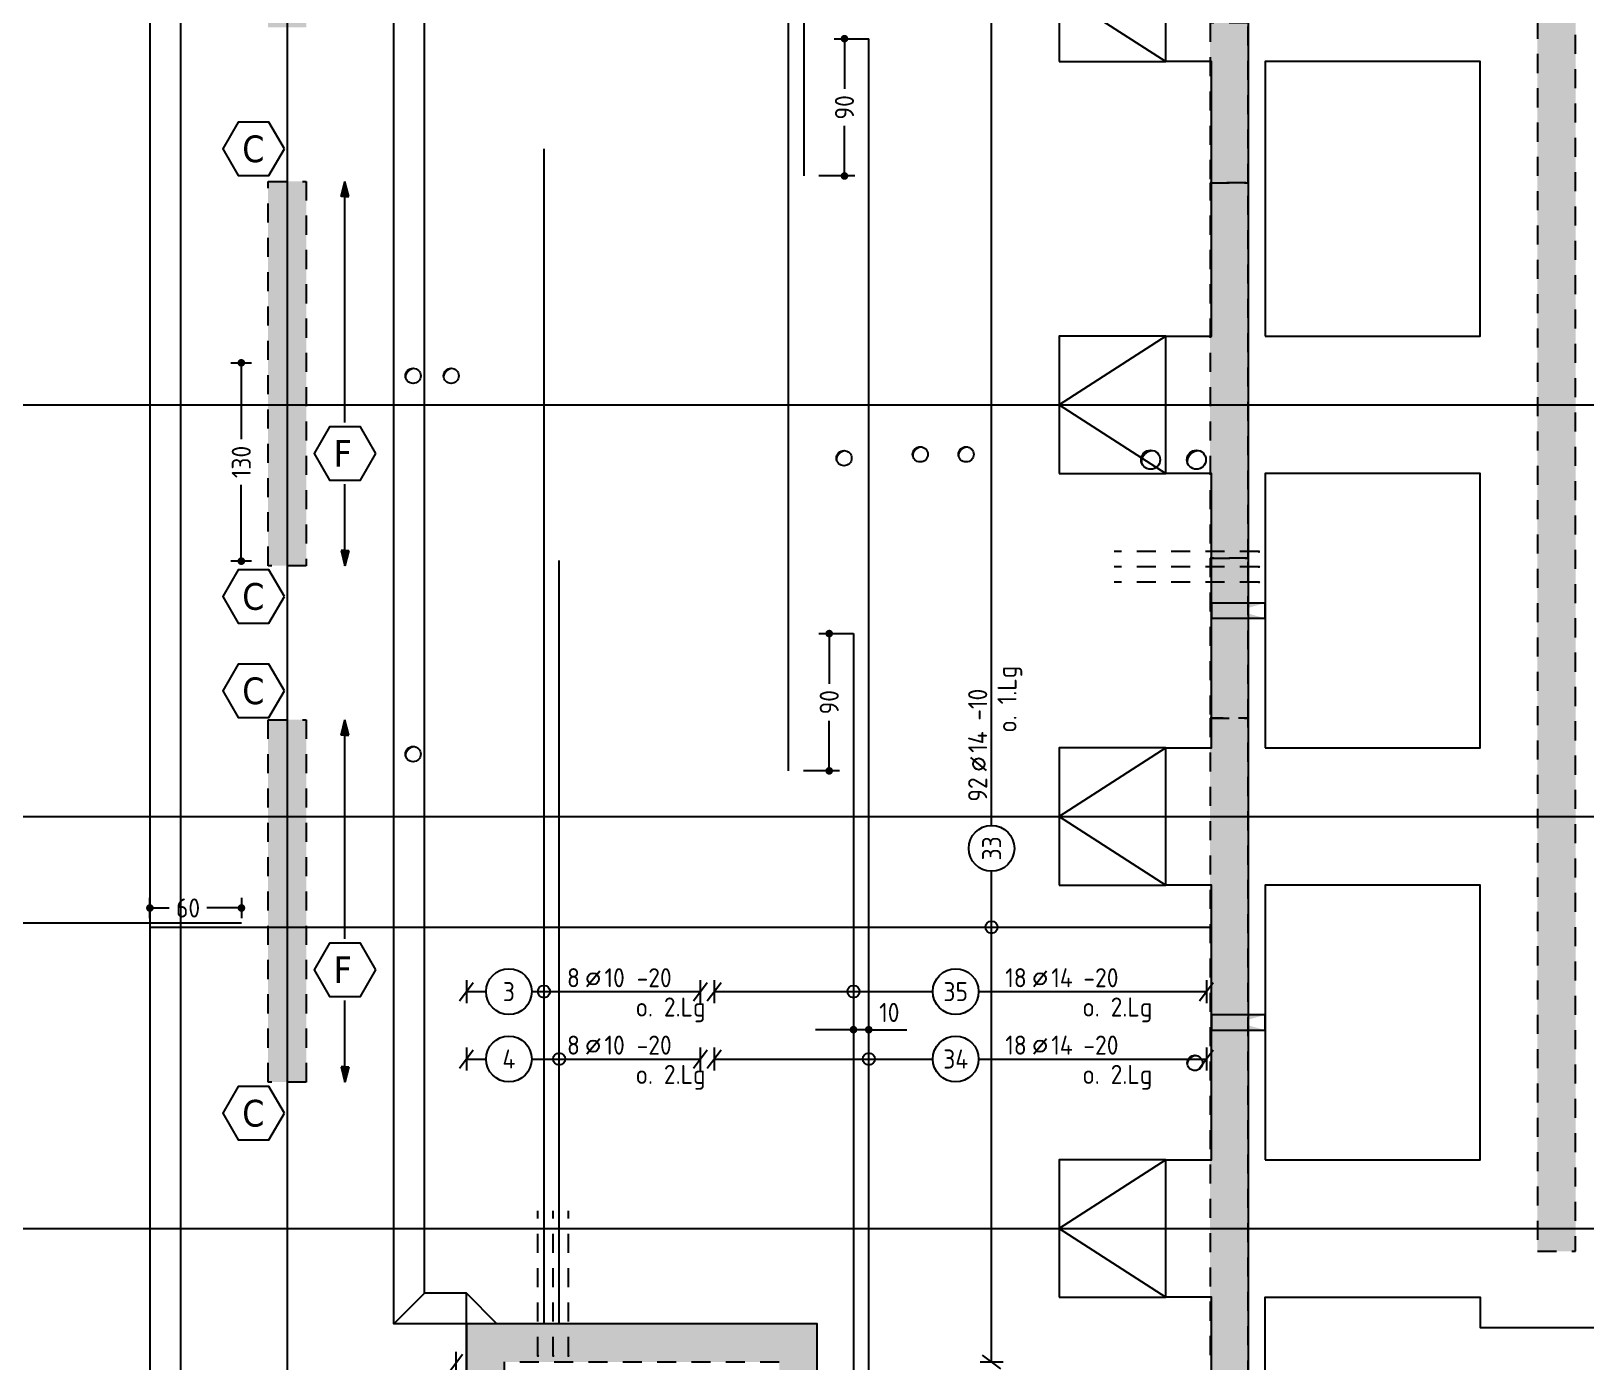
# Model space of a CAD drawing. Extents: x -7 to 291, y 0 to 252.
# Drawn here: x 141.71 to 151.9, y 195.66 to 204.39 of the extents above; entities that cross this region are included whole.
import ezdxf
from ezdxf.enums import TextEntityAlignment as Align

# ---------------------------------------------------------------- set-up
doc = ezdxf.new("R2010")
doc.units = 0
doc.header["$LTSCALE"] = 0.5
doc.header["$MEASUREMENT"] = 0
doc.header["$PDMODE"] = 2
for name, pattern in [('AUSGEZOGEN', [1000.01, 1000, 0.01]), ('DOT', [0.175, 0.05, -0.125]), ('HIDDEN', [0.375, 0.25, -0.125])]:
    doc.linetypes.add(name, pattern=pattern)
doc.layers.get('0').update_dxf_attribs({"linetype": 'CONTINUOUS'})
doc.layers.get('Defpoints').update_dxf_attribs({"linetype": 'CONTINUOUS'})
for name, color, linetype in [('0_H05', 11, 'CONTINUOUS'), ('0_H10', 13, 'CONTINUOUS'), ('ACHSEN', 7, 'CONTINUOUS'), ('BET-ANS', 7, 'CONTINUOUS'), ('BETON', 7, 'CONTINUOUS'), ('BETON-EG', 7, 'CONTINUOUS'), ('Brüstung', 7, 'CONTINUOUS'), ('DD', 7, 'CONTINUOUS'), ('DRUEBER', 7, 'CONTINUOUS'), ('MASSE', 7, 'CONTINUOUS'), ('RND', 7, 'CONTINUOUS'), ('SCHATTEN', 253, 'CONTINUOUS'), ('TEXT', 7, 'CONTINUOUS'), ('WD', 7, 'CONTINUOUS')]:
    doc.layers.add(name, color=color, linetype=linetype)
doc.styles.add('HELV', font='tahoma.ttf')
doc.styles.add('TXT', font='isocp.shx')
doc.dimstyles.new('DOT_I', dxfattribs={"dimscale": 0.5, "dimtxt": 0.25, "dimasz": 0.25, "dimexe": 0.1, "dimexo": 0.3, "dimgap": 0.1, "dimtad": 1, "dimdec": 3, "dimzin": 3, "dimtxsty": 'TXT', "dimblk": 'DOT', "dimblk1": 'DOT', "dimblk2": 'DOT', "dimsah": 1, "dimcen": 0.1, "dimse1": 1, "dimse2": 1, "dimazin": 0, "dimtfac": 1, "dimtdec": 4, "dimtix": 1, "dimtmove": 2, "dimatfit": 3, "dimldrblk": 'DOT', "dimfxl": 0.7, "dimfxlon": 1, "dimtvp": 1, "dimtolj": 1, "dimtzin": 0, "dimarcsym": 0})

# ---------------------------------------------------------------- blocks, each defined once
blk = doc.blocks.new('Beton UG')
at = {"color": 0, "linetype": 'ByBlock'}
blk.add_lwpolyline([(20.975, -16.325), (23.275, -16.325), (23.275, -14.125), (20.975, -14.125)], close=True, dxfattribs=at)
blk = doc.blocks.new('DD01')
at = {"color": 0, "linetype": 'ByBlock'}
for centre, radius in [((20.625, -32.21), 0.05), ((20.875, -32.21), 0.05), ((23.45, -32.75), 0.05), ((23.95, -32.725), 0.05), ((24.25, -32.725), 0.05), ((25.46, -32.76), 0.0625), ((25.76, -32.76), 0.0625), ((20.625, -34.69), 0.05), ((25.75, -36.715), 0.05)]:
    blk.add_circle(centre, radius, dxfattribs=at)
at = {"layer": 'SCHATTEN', "color": 15, "linetype": 'AUSGEZOGEN'}
for points in [[(20.66, -32.175, 0, 0, 0), (20.66, -32.175, 0, 0.00163, 0), (20.655, -32.171, 0.00163, 0.00324, 0), (20.649, -32.168, 0.00324, 0.00478, 0), (20.643, -32.166, 0.00478, 0.00625, 0), (20.637, -32.165, 0.00625, 0.00761, 0), (20.631, -32.164, 0.00761, 0.00884, 0), (20.625, -32.164, 0.00884, 0.00992, 0), (20.619, -32.165, 0.00992, 0.0108, 0), (20.613, -32.167, 0.0108, 0.0115, 0), (20.608, -32.169, 0.0115, 0.0121, 0), (20.603, -32.172, 0.0121, 0.0124, 0), (20.598, -32.175, 0.0124, 0.0125, 0), (20.594, -32.179, 0.0125, 0.0124, 0), (20.59, -32.183, 0.0124, 0.0121, 0), (20.587, -32.188, 0.0121, 0.0115, 0), (20.584, -32.193, 0.0115, 0.0108, 0), (20.582, -32.198, 0.0108, 0.00992, 0), (20.58, -32.204, 0.00992, 0.00884, 0), (20.579, -32.21, 0.00884, 0.00761, 0), (20.579, -32.216, 0.00761, 0.00625, 0), (20.58, -32.222, 0.00625, 0.00478, 0), (20.581, -32.228, 0.00478, 0.00324, 0), (20.583, -32.234, 0.00324, 0.00163, 0), (20.586, -32.24, 0.00163, 0, 0)], [(20.91, -32.175, 0, 0, 0), (20.91, -32.175, 0, 0.00163, 0), (20.905, -32.171, 0.00163, 0.00324, 0), (20.899, -32.168, 0.00324, 0.00478, 0), (20.893, -32.166, 0.00478, 0.00625, 0), (20.887, -32.165, 0.00625, 0.00761, 0), (20.881, -32.164, 0.00761, 0.00884, 0), (20.875, -32.164, 0.00884, 0.00992, 0), (20.869, -32.165, 0.00992, 0.0108, 0), (20.863, -32.167, 0.0108, 0.0115, 0), (20.858, -32.169, 0.0115, 0.0121, 0), (20.853, -32.172, 0.0121, 0.0124, 0), (20.848, -32.175, 0.0124, 0.0125, 0), (20.844, -32.179, 0.0125, 0.0124, 0), (20.84, -32.183, 0.0124, 0.0121, 0), (20.837, -32.188, 0.0121, 0.0115, 0), (20.834, -32.193, 0.0115, 0.0108, 0), (20.832, -32.198, 0.0108, 0.00992, 0), (20.83, -32.204, 0.00992, 0.00884, 0), (20.829, -32.21, 0.00884, 0.00761, 0), (20.829, -32.216, 0.00761, 0.00625, 0), (20.83, -32.222, 0.00625, 0.00478, 0), (20.831, -32.228, 0.00478, 0.00324, 0), (20.833, -32.234, 0.00324, 0.00163, 0), (20.836, -32.24, 0.00163, 0, 0)], [(23.485, -32.715, 0, 0, 0), (23.485, -32.715, 0, 0.00163, 0), (23.48, -32.711, 0.00163, 0.00324, 0), (23.474, -32.708, 0.00324, 0.00478, 0), (23.468, -32.706, 0.00478, 0.00625, 0), (23.462, -32.705, 0.00625, 0.00761, 0), (23.456, -32.704, 0.00761, 0.00884, 0), (23.45, -32.704, 0.00884, 0.00992, 0), (23.444, -32.705, 0.00992, 0.0108, 0), (23.438, -32.707, 0.0108, 0.0115, 0), (23.433, -32.709, 0.0115, 0.0121, 0), (23.428, -32.712, 0.0121, 0.0124, 0), (23.423, -32.715, 0.0124, 0.0125, 0), (23.419, -32.719, 0.0125, 0.0124, 0), (23.415, -32.723, 0.0124, 0.0121, 0), (23.412, -32.728, 0.0121, 0.0115, 0), (23.409, -32.733, 0.0115, 0.0108, 0), (23.407, -32.738, 0.0108, 0.00992, 0), (23.405, -32.744, 0.00992, 0.00884, 0), (23.404, -32.75, 0.00884, 0.00761, 0), (23.404, -32.756, 0.00761, 0.00625, 0), (23.405, -32.762, 0.00625, 0.00478, 0), (23.406, -32.768, 0.00478, 0.00324, 0), (23.408, -32.774, 0.00324, 0.00163, 0), (23.411, -32.78, 0.00163, 0, 0)], [(23.985, -32.69, 0, 0, 0), (23.985, -32.69, 0, 0.00163, 0), (23.98, -32.686, 0.00163, 0.00324, 0), (23.974, -32.683, 0.00324, 0.00478, 0), (23.968, -32.681, 0.00478, 0.00625, 0), (23.962, -32.68, 0.00625, 0.00761, 0), (23.956, -32.679, 0.00761, 0.00884, 0), (23.95, -32.679, 0.00884, 0.00992, 0), (23.944, -32.68, 0.00992, 0.0108, 0), (23.938, -32.682, 0.0108, 0.0115, 0), (23.933, -32.684, 0.0115, 0.0121, 0), (23.928, -32.687, 0.0121, 0.0124, 0), (23.923, -32.69, 0.0124, 0.0125, 0), (23.919, -32.694, 0.0125, 0.0124, 0), (23.915, -32.698, 0.0124, 0.0121, 0), (23.912, -32.703, 0.0121, 0.0115, 0), (23.909, -32.708, 0.0115, 0.0108, 0), (23.907, -32.713, 0.0108, 0.00992, 0), (23.905, -32.719, 0.00992, 0.00884, 0), (23.904, -32.725, 0.00884, 0.00761, 0), (23.904, -32.731, 0.00761, 0.00625, 0), (23.905, -32.737, 0.00625, 0.00478, 0), (23.906, -32.743, 0.00478, 0.00324, 0), (23.908, -32.749, 0.00324, 0.00163, 0), (23.911, -32.755, 0.00163, 0, 0)], [(24.285, -32.69, 0, 0, 0), (24.285, -32.69, 0, 0.00163, 0), (24.28, -32.686, 0.00163, 0.00324, 0), (24.274, -32.683, 0.00324, 0.00478, 0), (24.268, -32.681, 0.00478, 0.00625, 0), (24.262, -32.68, 0.00625, 0.00761, 0), (24.256, -32.679, 0.00761, 0.00884, 0), (24.25, -32.679, 0.00884, 0.00992, 0), (24.244, -32.68, 0.00992, 0.0108, 0), (24.238, -32.682, 0.0108, 0.0115, 0), (24.233, -32.684, 0.0115, 0.0121, 0), (24.228, -32.687, 0.0121, 0.0124, 0), (24.223, -32.69, 0.0124, 0.0125, 0), (24.219, -32.694, 0.0125, 0.0124, 0), (24.215, -32.698, 0.0124, 0.0121, 0), (24.212, -32.703, 0.0121, 0.0115, 0), (24.209, -32.708, 0.0115, 0.0108, 0), (24.207, -32.713, 0.0108, 0.00992, 0), (24.205, -32.719, 0.00992, 0.00884, 0), (24.204, -32.725, 0.00884, 0.00761, 0), (24.204, -32.731, 0.00761, 0.00625, 0), (24.205, -32.737, 0.00625, 0.00478, 0), (24.206, -32.743, 0.00478, 0.00324, 0), (24.208, -32.749, 0.00324, 0.00163, 0), (24.211, -32.755, 0.00163, 0, 0)], [(25.504, -32.716, 0, 0, 0), (25.504, -32.716, 0, 0.00204, 0), (25.497, -32.711, 0.00204, 0.00404, 0), (25.49, -32.708, 0.00404, 0.00598, 0), (25.483, -32.705, 0.00598, 0.00781, 0), (25.475, -32.703, 0.00781, 0.00951, 0), (25.468, -32.703, 0.00951, 0.011, 0), (25.46, -32.703, 0.011, 0.0124, 0), (25.453, -32.704, 0.0124, 0.0135, 0), (25.446, -32.706, 0.0135, 0.0144, 0), (25.439, -32.709, 0.0144, 0.0151, 0), (25.433, -32.712, 0.0151, 0.0155, 0), (25.427, -32.717, 0.0155, 0.0156, 0), (25.421, -32.721, 0.0156, 0.0155, 0), (25.417, -32.727, 0.0155, 0.0151, 0), (25.412, -32.733, 0.0151, 0.0144, 0), (25.409, -32.739, 0.0144, 0.0135, 0), (25.406, -32.746, 0.0135, 0.0124, 0), (25.404, -32.753, 0.0124, 0.011, 0), (25.403, -32.76, 0.011, 0.00951, 0), (25.403, -32.768, 0.00951, 0.00781, 0), (25.403, -32.775, 0.00781, 0.00598, 0), (25.405, -32.783, 0.00598, 0.00404, 0), (25.408, -32.79, 0.00404, 0.00204, 0), (25.411, -32.797, 0.00204, 0, 0)], [(25.804, -32.716, 0, 0, 0), (25.804, -32.716, 0, 0.00204, 0), (25.797, -32.711, 0.00204, 0.00404, 0), (25.79, -32.708, 0.00404, 0.00598, 0), (25.783, -32.705, 0.00598, 0.00781, 0), (25.775, -32.703, 0.00781, 0.00951, 0), (25.768, -32.703, 0.00951, 0.011, 0), (25.76, -32.703, 0.011, 0.0124, 0), (25.753, -32.704, 0.0124, 0.0135, 0), (25.746, -32.706, 0.0135, 0.0144, 0), (25.739, -32.709, 0.0144, 0.0151, 0), (25.733, -32.712, 0.0151, 0.0155, 0), (25.727, -32.717, 0.0155, 0.0156, 0), (25.721, -32.721, 0.0156, 0.0155, 0), (25.717, -32.727, 0.0155, 0.0151, 0), (25.712, -32.733, 0.0151, 0.0144, 0), (25.709, -32.739, 0.0144, 0.0135, 0), (25.706, -32.746, 0.0135, 0.0124, 0), (25.704, -32.753, 0.0124, 0.011, 0), (25.703, -32.76, 0.011, 0.00951, 0), (25.703, -32.768, 0.00951, 0.00781, 0), (25.703, -32.775, 0.00781, 0.00598, 0), (25.705, -32.783, 0.00598, 0.00404, 0), (25.708, -32.79, 0.00404, 0.00204, 0), (25.711, -32.797, 0.00204, 0, 0)], [(20.66, -34.655, 0, 0, 0), (20.66, -34.655, 0, 0.00163, 0), (20.655, -34.651, 0.00163, 0.00324, 0), (20.649, -34.648, 0.00324, 0.00478, 0), (20.643, -34.646, 0.00478, 0.00625, 0), (20.637, -34.645, 0.00625, 0.00761, 0), (20.631, -34.644, 0.00761, 0.00884, 0), (20.625, -34.644, 0.00884, 0.00992, 0), (20.619, -34.645, 0.00992, 0.0108, 0), (20.613, -34.647, 0.0108, 0.0115, 0), (20.608, -34.649, 0.0115, 0.0121, 0), (20.603, -34.652, 0.0121, 0.0124, 0), (20.598, -34.655, 0.0124, 0.0125, 0), (20.594, -34.659, 0.0125, 0.0124, 0), (20.59, -34.663, 0.0124, 0.0121, 0), (20.587, -34.668, 0.0121, 0.0115, 0), (20.584, -34.673, 0.0115, 0.0108, 0), (20.582, -34.678, 0.0108, 0.00992, 0), (20.58, -34.684, 0.00992, 0.00884, 0), (20.579, -34.69, 0.00884, 0.00761, 0), (20.579, -34.696, 0.00761, 0.00625, 0), (20.58, -34.702, 0.00625, 0.00478, 0), (20.581, -34.708, 0.00478, 0.00324, 0), (20.583, -34.714, 0.00324, 0.00163, 0), (20.586, -34.72, 0.00163, 0, 0)], [(25.785, -36.68, 0, 0, 0), (25.785, -36.68, 0, 0.00163, 0), (25.78, -36.676, 0.00163, 0.00324, 0), (25.774, -36.673, 0.00324, 0.00478, 0), (25.768, -36.671, 0.00478, 0.00625, 0), (25.762, -36.67, 0.00625, 0.00761, 0), (25.756, -36.669, 0.00761, 0.00884, 0), (25.75, -36.669, 0.00884, 0.00992, 0), (25.744, -36.67, 0.00992, 0.0108, 0), (25.738, -36.672, 0.0108, 0.0115, 0), (25.733, -36.674, 0.0115, 0.0121, 0), (25.728, -36.677, 0.0121, 0.0124, 0), (25.723, -36.68, 0.0124, 0.0125, 0), (25.719, -36.684, 0.0125, 0.0124, 0), (25.715, -36.688, 0.0124, 0.0121, 0), (25.712, -36.693, 0.0121, 0.0115, 0), (25.709, -36.698, 0.0115, 0.0108, 0), (25.707, -36.703, 0.0108, 0.00992, 0), (25.705, -36.709, 0.00992, 0.00884, 0), (25.704, -36.715, 0.00884, 0.00761, 0), (25.704, -36.721, 0.00761, 0.00625, 0), (25.705, -36.727, 0.00625, 0.00478, 0), (25.706, -36.733, 0.00478, 0.00324, 0), (25.708, -36.739, 0.00324, 0.00163, 0), (25.711, -36.745, 0.00163, 0, 0)]]:
    blk.add_lwpolyline(points, format="xyseb", dxfattribs=at)
blk = doc.blocks.new('WD01')
at = {"color": 0, "linetype": 'ByBlock'}
for points in [[(19.56, -28.4), (19.91, -28.4), (19.91, -28.3), (19.56, -28.3)], [(19.56, -31.1), (19.91, -31.1), (19.91, -31), (19.56, -31)]]:
    blk.add_lwpolyline(points, close=True, dxfattribs=at)
at = {"layer": 'WD', "color": 15, "linetype": 'AUSGEZOGEN'}
for points in [[(19.56, -28.3), (19.91, -28.3), (19.91, -28.4), (19.56, -28.4)], [(19.56, -31), (19.91, -31), (19.91, -31.1), (19.56, -31.1)]]:
    blk.add_solid(points, dxfattribs=at)
blk = doc.blocks.new('Beton EG Brüstung')
at = {"color": 0, "linetype": 'ByBlock'}
for points in [[(3.345, -0.24), (4.395, -0.24), (4.395, 0.01), (3.345, 0.01)], [(6.855, -0.24), (7.905, -0.24), (7.905, 0.01), (6.855, 0.01)]]:
    blk.add_lwpolyline(points, close=True, dxfattribs=at)
blk = doc.blocks.new('Beton EG')
at = {"color": 0, "linetype": 'ByBlock', "flags": 128}
for points in [[(28.055, 2.675), (28.305, 2.675), (28.305, 11.075), (28.055, 11.075)], [(26.16, 7.22), (26.16, 9.68), (25.91, 9.68), (25.91, 7.22)], [(25.91, 6.17), (25.91, 0.25), (23.335, 0.25), (23.335, 2.2), (21.035, 2.2), (21.035, 1.535), (21.285, 1.535), (21.285, 1.95), (23.085, 1.95), (23.085, 0.25), (21.285, 0.25), (21.285, 0.435), (21.035, 0.435), (21.035, 0.25), (19.985, 0.25), (19.985, 0.435), (19.735, 0.435), (19.735, 0.25), (18.96, 0.25), (18.96, 0), (26.16, 0), (26.16, 6.17)]]:
    blk.add_lwpolyline(points, close=True, dxfattribs=at)
at = {"color": 0, "linetype": 'ByBlock'}
for points in [[(19.985, 7.17), (19.735, 7.17), (19.735, 9.69), (19.985, 9.69)], [(19.985, 3.785), (19.735, 3.785), (19.735, 6.16), (19.985, 6.16)]]:
    blk.add_lwpolyline(points, close=True, dxfattribs=at)
blk = doc.blocks.new('lei_gre')
at = {"layer": 'RND', "color": 7, "linetype": 'Continuous'}
for p, q in [((-0.09, -0.12), (0.09, 0.12)), ((0, 0.15), (0, -0.15))]:
    blk.add_line(p, q, dxfattribs=at)
blk = doc.blocks.new('DOT')
at = {"color": 0, "linetype": 'ByBlock'}
for p, q in [((0, 0), (-1, 0)), ((0, 0.54), (0, -0.54))]:
    blk.add_line(p, q, dxfattribs=at)
at = {"color": 0, "linetype": 'ByBlock', "const_width": 0.2}
blk.add_lwpolyline([(-0.1, 0, 1), (0.1, 0, 1)], format="xyb", close=True, dxfattribs=at)
blk = doc.blocks.new('*D141')
at = {"layer": 'Defpoints', "color": 0, "linetype": 'AUSGEZOGEN', "transparency": 16777216}
for p in [(143.09, 202.212), (143.09, 200.912), (143.09, 200.912)]:
    blk.add_point(p, dxfattribs=at)
at = {"layer": 'MASSE', "color": 0, "linetype": 'AUSGEZOGEN', "lineweight": -2, "transparency": 16777216}
for p, q in [((143.09, 202.087), (143.09, 201.712)), ((143.09, 201.037), (143.09, 201.412))]:
    blk.add_line(p, q, dxfattribs=at)
at = {"layer": 'MASSE', "color": 0, "linetype": 'AUSGEZOGEN', "lineweight": -2, "transparency": 16777216, "xscale": 0.125, "yscale": 0.125, "zscale": 0.125}
for p, rotation in [((143.09, 202.212), 90), ((143.09, 200.912), 270)]:
    blk.add_blockref('DOT', p, dxfattribs=dict(at, rotation=rotation))
at = {"layer": 'MASSE', "color": 0, "linetype": 'AUSGEZOGEN', "transparency": 16777216, "insert": (143.09, 201.562), "char_height": 0.125, "attachment_point": 5, "rotation": 90, "style": 'TXT'}
blk.add_mtext('\\A1;130', dxfattribs=at)
blk = doc.blocks.new('*D139')
at = {"layer": 'Defpoints', "color": 0, "linetype": 'AUSGEZOGEN', "transparency": 16777216}
for p in [(146.944, 200.437), (146.944, 199.537), (146.944, 199.537)]:
    blk.add_point(p, dxfattribs=at)
at = {"layer": 'MASSE', "color": 0, "linetype": 'AUSGEZOGEN', "lineweight": -2, "transparency": 16777216}
for p, q in [((146.944, 200.312), (146.944, 200.108)), ((146.944, 199.662), (146.944, 199.866))]:
    blk.add_line(p, q, dxfattribs=at)
at = {"layer": 'MASSE', "color": 0, "linetype": 'AUSGEZOGEN', "lineweight": -2, "transparency": 16777216, "xscale": 0.125, "yscale": 0.125, "zscale": 0.125}
for p, rotation in [((146.944, 200.437), 90), ((146.944, 199.537), 270)]:
    blk.add_blockref('DOT', p, dxfattribs=dict(at, rotation=rotation))
at = {"layer": 'MASSE', "color": 0, "linetype": 'AUSGEZOGEN', "transparency": 16777216, "insert": (146.944, 199.987), "char_height": 0.125, "attachment_point": 5, "rotation": 90, "style": 'TXT'}
blk.add_mtext('\\A1;90', dxfattribs=at)
blk = doc.blocks.new('*D140')
at = {"layer": 'Defpoints', "color": 0, "linetype": 'AUSGEZOGEN', "transparency": 16777216}
for p in [(147.044, 204.337), (147.044, 203.437), (147.044, 203.437)]:
    blk.add_point(p, dxfattribs=at)
at = {"layer": 'MASSE', "color": 0, "linetype": 'AUSGEZOGEN', "lineweight": -2, "transparency": 16777216}
for p, q in [((147.044, 204.212), (147.044, 204.008)), ((147.044, 203.562), (147.044, 203.766))]:
    blk.add_line(p, q, dxfattribs=at)
at = {"layer": 'MASSE', "color": 0, "linetype": 'AUSGEZOGEN', "lineweight": -2, "transparency": 16777216, "xscale": 0.125, "yscale": 0.125, "zscale": 0.125}
for p, rotation in [((147.044, 204.337), 90), ((147.044, 203.437), 270)]:
    blk.add_blockref('DOT', p, dxfattribs=dict(at, rotation=rotation))
at = {"layer": 'MASSE', "color": 0, "linetype": 'AUSGEZOGEN', "transparency": 16777216, "insert": (147.044, 203.887), "char_height": 0.125, "attachment_point": 5, "rotation": 90, "style": 'TXT'}
blk.add_mtext('\\A1;90', dxfattribs=at)
blk = doc.blocks.new('*D144')
at = {"layer": 'Defpoints', "color": 0, "linetype": 'AUSGEZOGEN', "transparency": 16777216}
for p in [(147.103, 197.84), (147.103, 197.84), (147.203, 197.84)]:
    blk.add_point(p, dxfattribs=at)
at = {"layer": 'MASSE', "color": 0, "linetype": 'AUSGEZOGEN', "lineweight": -2, "transparency": 16777216}
for p, q in [((146.978, 197.84), (146.853, 197.84)), ((147.203, 197.84), (147.103, 197.84)), ((147.328, 197.84), (147.453, 197.84))]:
    blk.add_line(p, q, dxfattribs=at)
at = {"layer": 'MASSE', "color": 0, "linetype": 'AUSGEZOGEN', "lineweight": -2, "transparency": 16777216, "xscale": 0.125, "yscale": 0.125, "zscale": 0.125}
blk.add_blockref('DOT', (147.103, 197.84), dxfattribs=at)
at = {"layer": 'MASSE', "color": 0, "linetype": 'AUSGEZOGEN', "lineweight": -2, "transparency": 16777216, "xscale": 0.125, "yscale": 0.125, "zscale": 0.125, "rotation": 180}
blk.add_blockref('DOT', (147.203, 197.84), dxfattribs=at)
at = {"layer": 'MASSE', "color": 0, "linetype": 'AUSGEZOGEN', "transparency": 16777216, "insert": (147.338, 197.953), "char_height": 0.125, "attachment_point": 5, "style": 'TXT'}
blk.add_mtext('\\A1;10', dxfattribs=at)
blk = doc.blocks.new('RND_LEI')
at = {"layer": 'RND', "color": 7, "linetype": 'Continuous'}
blk.add_line((1.022, 0.066), (1.19, 0.27), dxfattribs=at)
for centre, radius in [((0, 0), 0.3), ((1.106, 0.168), 0.075)]:
    blk.add_circle(centre, radius, dxfattribs=at)
at = {"layer": 'RND', "color": 7, "linetype": 'Continuous', "style": 'TXT'}
blk.add_attdef('ANZ', text='', height=0.25, dxfattribs=at).set_placement((0.931, 0.057), align=Align.RIGHT)
for tag, p in [('DUM', (1.253, 0.057)), ('ABSTD', (1.674, 0.057)), ('POSTXT', (0.374, -0.327))]:
    blk.add_attdef(tag, p, '', height=0.25, dxfattribs=at)
blk.add_attdef('POSL', text='', height=0.25, dxfattribs=at).set_placement((0, 0), align=Align.MIDDLE)
blk = doc.blocks.new('*D147')
at = {"layer": 'Defpoints', "color": 0, "linetype": 'AUSGEZOGEN', "transparency": 16777216}
for p in [(142.491, 198.638), (143.091, 198.638), (143.091, 198.638)]:
    blk.add_point(p, dxfattribs=at)
at = {"layer": 'MASSE', "color": 0, "linetype": 'AUSGEZOGEN', "lineweight": -2, "transparency": 16777216}
for p, q in [((142.616, 198.638), (142.618, 198.638)), ((142.966, 198.638), (142.864, 198.638))]:
    blk.add_line(p, q, dxfattribs=at)
at = {"layer": 'MASSE', "color": 0, "linetype": 'AUSGEZOGEN', "lineweight": -2, "transparency": 16777216, "xscale": 0.125, "yscale": 0.125, "zscale": 0.125, "rotation": 180}
blk.add_blockref('DOT', (142.491, 198.638), dxfattribs=at)
at = {"layer": 'MASSE', "color": 0, "linetype": 'AUSGEZOGEN', "lineweight": -2, "transparency": 16777216, "xscale": 0.125, "yscale": 0.125, "zscale": 0.125}
blk.add_blockref('DOT', (143.091, 198.638), dxfattribs=at)
at = {"layer": 'MASSE', "color": 0, "linetype": 'AUSGEZOGEN', "transparency": 16777216, "insert": (142.741, 198.638), "char_height": 0.125, "attachment_point": 5, "style": 'TXT'}
blk.add_mtext('\\A1;60', dxfattribs=at)
blk = doc.blocks.new('Achsen Gründung')
at = {"color": 0, "linetype": 'ByBlock', "lineweight": -2}
for p, q in [((19.8, 4.445), (19.8, -67.066)), ((26.1, 4.445), (26.1, -67.066)), ((-5.4, -32.4), (29.493, -32.4)), ((-5.4, -35.1), (29.493, -35.1)), ((-5.4, -37.8), (29.493, -37.8))]:
    blk.add_line(p, q, dxfattribs=at)
blk = doc.blocks.new('Pfeillinie')
at = {"layer": 'TEXT', "linetype": 'Continuous'}
blk.add_hatch(color=7, dxfattribs=at).paths.add_polyline_path([(0, 0), (-0.8, 0.2), (-0.8, 0), (-0.8, -0.2)])
at = {"layer": 'TEXT', "color": 7, "linetype": 'Continuous'}
for p, q in [((-0.8, 0), (-0.8, 0.2)), ((-0.8, 0.2), (0, 0)), ((-0.8, 0), (-0.8, -0.2)), ((-0.8, -0.2), (0, 0))]:
    blk.add_line(p, q, dxfattribs=at)

msp = doc.modelspace()

# ---------------------------------------------------------------- hatches: boundary and pattern name
at = {"layer": '0_H05', "linetype": 'ByBlock'}
h = msp.add_hatch(color=256, dxfattribs=at)
h.paths.add_polyline_path([(149.691, 199.882), (149.691, 200.932), (149.441, 200.932), (149.441, 199.882)])
h.paths.add_polyline_path([(149.691, 203.392), (149.691, 204.442), (149.441, 204.442), (149.441, 203.392)])
h.paths.add_polyline_path([(149.451, 210.162), (149.691, 210.162), (149.691, 210.057), (149.801, 210.057), (149.801, 229.167), (142.641, 229.167), (142.641, 228.817), (149.451, 228.817)])
h.paths.add_polyline_path([(149.451, 193.712), (149.691, 193.712), (149.691, 193.817), (149.801, 193.817), (149.801, 172.007), (132.361, 172.007), (132.361, 177.717), (132.711, 177.717), (132.711, 172.357), (149.451, 172.357)])
h.paths.add_polyline_path([(132.146, 196.662), (132.591, 196.662), (132.591, 204.512), (132.146, 204.512)])
h.paths.add_polyline_path([(144.816, 194.147), (144.816, 195.247), (144.566, 195.247), (144.566, 194.147)])
h.paths.add_polyline_path([(132.716, 191.057), (132.716, 193.712), (132.366, 193.712), (132.366, 191.057)], flags=17)
h.paths.add_polyline_path([(140.566, 204.762), (138.891, 204.762), (138.891, 204.512), (140.566, 204.512)])
h.paths.add_polyline_path([(140.566, 196.662), (138.116, 196.662), (138.116, 196.412), (140.566, 196.412)])
at = {"layer": '0_H10', "linetype": 'AUSGEZOGEN'}
h = msp.add_hatch(color=256, dxfattribs=at)
h.paths.add_polyline_path([(136.261, 202.062), (137.311, 202.062), (137.311, 201.812), (136.261, 201.812)])
h.paths.add_polyline_path([(136.261, 199.362), (137.311, 199.362), (137.311, 199.112), (136.261, 199.112)])
h.paths.add_polyline_path([(140.566, 201.812), (140.816, 201.812), (140.816, 204.762), (140.566, 204.762)])
h.paths.add_polyline_path([(132.466, 204.512), (138.891, 204.512), (138.891, 204.762), (132.466, 204.762)])
h.paths.add_polyline_path([(140.566, 196.412), (140.816, 196.412), (140.816, 199.362), (140.566, 199.362)])
h.paths.add_polyline_path([(123.531, 196.237), (123.831, 196.237), (123.831, 201.087), (123.531, 201.087)])
h.paths.add_polyline_path([(119.931, 203.377), (123.831, 203.377), (123.831, 207.462), (123.531, 207.462), (123.531, 207.182), (122.621, 207.182), (122.621, 206.932), (123.531, 206.932), (123.531, 203.627), (119.931, 203.627)])
h.paths.add_polyline_path([(129.766, 193.712), (130.016, 193.712), (130.016, 193.962), (129.766, 193.962)])
h.paths.add_polyline_path([(123.531, 193.687), (123.831, 193.687), (123.831, 194.437), (123.531, 194.437)])
h.paths.add_polyline_path([(148.166, 207.462), (146.011, 207.462), (146.011, 207.212), (148.166, 207.212)], flags=17)
h.paths.add_polyline_path([(143.516, 205.662), (143.516, 207.212), (144.876, 207.212), (144.876, 207.462), (143.266, 207.462), (143.266, 205.662)], flags=17)
h.paths.add_polyline_path([(149.441, 199.882), (149.441, 193.962), (146.866, 193.962), (146.866, 195.912), (144.566, 195.912), (144.566, 195.247), (144.816, 195.247), (144.816, 195.662), (146.616, 195.662), (146.616, 193.962), (144.816, 193.962), (144.816, 194.147), (144.566, 194.147), (144.566, 193.962), (143.516, 193.962), (143.516, 194.147), (143.266, 194.147), (143.266, 193.962), (142.491, 193.962), (142.491, 193.712), (149.691, 193.712), (149.691, 199.882)])
h.paths.add_polyline_path([(149.691, 200.932), (149.691, 203.392), (149.441, 203.392), (149.441, 200.932)])
h.paths.add_polyline_path([(149.691, 204.442), (149.691, 207.462), (149.301, 207.462), (149.301, 207.212), (149.441, 207.212), (149.441, 204.762), (143.266, 204.762), (143.266, 204.412), (143.516, 204.412), (143.516, 204.512), (149.441, 204.512), (149.441, 204.442)])
h.paths.add_polyline_path([(151.586, 196.387), (151.836, 196.387), (151.836, 204.787), (151.586, 204.787)])
h.paths.add_polyline_path([(143.516, 200.882), (143.266, 200.882), (143.266, 203.402), (143.516, 203.402)])
h.paths.add_polyline_path([(129.766, 207.212), (130.016, 207.212), (130.016, 207.462), (129.766, 207.462)])
h.paths.add_polyline_path([(143.516, 197.497), (143.266, 197.497), (143.266, 199.872), (143.516, 199.872)], flags=17)
h.paths.add_polyline_path([(129.766, 196.412), (130.016, 196.412), (130.016, 196.662), (129.766, 196.662)])
h.paths.add_polyline_path([(125.266, 196.412), (125.516, 196.412), (125.516, 196.662), (125.266, 196.662)])
h.paths.add_polyline_path([(125.266, 204.512), (125.516, 204.512), (125.516, 204.762), (125.266, 204.762)])
h.paths.add_polyline_path([(129.766, 204.512), (130.016, 204.512), (130.016, 204.762), (129.766, 204.762)])
h.paths.add_polyline_path([(132.466, 196.412), (138.116, 196.412), (138.116, 196.662), (132.466, 196.662)])
h.paths.add_polyline_path([(125.266, 207.212), (125.516, 207.212), (125.516, 207.462), (125.266, 207.462)])
h.paths.add_polyline_path([(123.531, 209.912), (123.831, 209.912), (123.831, 210.162), (123.531, 210.162)])
h.paths.add_polyline_path([(129.766, 209.912), (130.016, 209.912), (130.016, 210.162), (129.766, 210.162)])
h.paths.add_polyline_path([(132.466, 209.912), (132.716, 209.912), (132.716, 210.162), (132.466, 210.162)])
h.paths.add_polyline_path([(140.566, 209.912), (140.816, 209.912), (140.816, 210.162), (140.566, 210.162)])
h.paths.add_polyline_path([(142.491, 209.912), (146.076, 209.912), (146.076, 210.162), (142.491, 210.162)])
h.paths.add_polyline_path([(147.211, 209.912), (149.691, 209.912), (149.691, 210.162), (147.211, 210.162)])
h.paths.add_polyline_path([(132.466, 193.712), (132.716, 193.712), (132.716, 193.962), (132.466, 193.962)])
h.paths.add_polyline_path([(140.566, 193.712), (140.816, 193.712), (140.816, 193.962), (140.566, 193.962)])
h.paths.add_polyline_path([(135.166, 193.712), (135.416, 193.712), (135.416, 193.962), (135.166, 193.962)])
h.paths.add_polyline_path([(137.866, 193.712), (138.116, 193.712), (138.116, 193.962), (137.866, 193.962)])
h.paths.add_polyline_path([(135.166, 209.912), (135.416, 209.912), (135.416, 210.162), (135.166, 210.162)])
h.paths.add_polyline_path([(137.866, 209.912), (138.116, 209.912), (138.116, 210.162), (137.866, 210.162)])
h.paths.add_polyline_path([(140.566, 207.212), (140.816, 207.212), (140.816, 207.462), (140.566, 207.462)])
h.paths.add_polyline_path([(132.466, 207.212), (132.716, 207.212), (132.716, 207.462), (132.466, 207.462)])
h.paths.add_polyline_path([(119.931, 206.932), (120.766, 206.932), (120.766, 207.182), (119.931, 207.182)], flags=17)
h.paths.add_polyline_path([(119.761, 209.912), (120.001, 209.912), (120.001, 210.162), (119.761, 210.162)])
h.paths.add_polyline_path([(119.761, 207.252), (120.001, 207.252), (120.001, 207.542), (119.761, 207.542)])

# ---------------------------------------------------------------- linework, layer by layer
at = {"layer": 'BET-ANS'}
for p, q in [((148.451, 204.637), (149.151, 204.187)), ((149.151, 202.387), (148.451, 201.937)), ((148.451, 201.937), (149.151, 201.487)), ((149.151, 199.687), (148.451, 199.237)), ((148.451, 199.237), (149.151, 198.787)), ((149.151, 196.987), (148.451, 196.537)), ((148.451, 196.537), (149.151, 196.087)), ((144.091, 195.912), (144.291, 196.112)), ((144.766, 195.912), (144.566, 196.112))]:
    msp.add_line(p, q, dxfattribs=at)
at = {"layer": 'BET-ANS', "color": 7, "linetype": 'AUSGEZOGEN'}
for points in [[(123.531, 193.612), (132.366, 193.612), (132.366, 190.402), (139.956, 190.402), (139.956, 183.772), (132.361, 183.772), (132.361, 172.007), (149.801, 172.007), (149.801, 196.087), (151.211, 196.087), (151.211, 195.887), (152.211, 195.887), (152.211, 205.287), (151.211, 205.287), (151.211, 205.087), (149.801, 205.087), (149.801, 229.167)], [(149.451, 172.357), (149.451, 196.087), (149.151, 196.087), (149.151, 196.987), (149.451, 196.987), (149.451, 198.787), (149.151, 198.787), (149.151, 199.687), (149.451, 199.687), (149.451, 201.487), (149.151, 201.487), (149.151, 202.387), (149.451, 202.387), (149.451, 204.187), (149.151, 204.187), (149.151, 205.087), (149.451, 205.087), (149.451, 228.817)]]:
    msp.add_lwpolyline(points, dxfattribs=at)
at = {"layer": 'BET-ANS'}
for points in [[(142.491, 192.187), (144.291, 192.187), (144.291, 193.512), (144.566, 193.512), (144.566, 196.112), (144.291, 196.112), (144.291, 210.937), (142.491, 210.937)], [(142.691, 192.387), (144.091, 192.387), (144.091, 193.712), (144.566, 193.712), (144.566, 195.912), (144.091, 195.912), (144.091, 210.737), (142.691, 210.737)], [(148.451, 204.187), (149.151, 204.187), (149.151, 205.087), (148.451, 205.087)], [(149.801, 202.387), (151.211, 202.387), (151.211, 204.187), (149.801, 204.187)], [(148.451, 201.487), (149.151, 201.487), (149.151, 202.387), (148.451, 202.387)], [(149.801, 199.687), (151.211, 199.687), (151.211, 201.487), (149.801, 201.487)], [(148.451, 198.787), (149.151, 198.787), (149.151, 199.687), (148.451, 199.687)], [(149.801, 196.987), (151.211, 196.987), (151.211, 198.787), (149.801, 198.787)], [(148.451, 196.087), (149.151, 196.087), (149.151, 196.987), (148.451, 196.987)]]:
    msp.add_lwpolyline(points, close=True, dxfattribs=at)
at = {"layer": 'DRUEBER', "color": 7, "linetype": 'HIDDEN'}
msp.add_lwpolyline([(144.566, 195.912), (144.566, 193.712), (146.866, 193.712), (146.866, 195.912)], close=True, dxfattribs=at)
at = {"layer": 'MASSE', "color": 7, "linetype": 'DOT'}
for p, q in [((147.1115, 204.337), (147.2033, 204.337)), ((146.9765, 203.437), (146.778, 203.437)), ((147.0115, 200.437), (147.1033, 200.437)), ((146.8765, 199.537), (146.678, 199.537))]:
    msp.add_line(p, q, dxfattribs=at)
at = {"layer": 'RND', "color": 7, "linetype": 'AUSGEZOGEN'}
for p, q in [((148.0082, 199.1789), (148.0082, 204.7165)), ((148.0082, 195.662), (148.0082, 198.8789)), ((144.566, 198.0899), (144.6943, 198.0899)), ((144.9943, 198.0899), (146.0985, 198.0899)), ((146.19, 198.0899), (147.6232, 198.0899)), ((147.9232, 198.0899), (149.4167, 198.0899)), ((144.566, 197.6479), (144.6943, 197.6479)), ((144.9943, 197.6479), (146.0985, 197.6479)), ((146.19, 197.6479), (147.6232, 197.6479)), ((147.9232, 197.6479), (149.4167, 197.6479))]:
    msp.add_line(p, q, dxfattribs=at)
at = {"layer": 'RND', "color": 1, "linetype": 'AUSGEZOGEN'}
for points in [[(146.678, 199.537), (146.678, 209.537)], [(146.778, 209.537), (146.778, 203.437)], [(147.2033, 194.337), (147.2033, 204.337)], [(145.0741, 203.6151), (145.0741, 195.9151)], [(145.1741, 195.9151), (145.1741, 200.9151)], [(147.1033, 200.437), (147.1033, 194.337)], [(136.141, 198.5415), (143.091, 198.5415)], [(142.491, 198.5115), (149.441, 198.5113)]]:
    msp.add_lwpolyline(points, dxfattribs=at)
at = {"layer": 'RND', "color": 102, "linetype": 'AUSGEZOGEN'}
for points in [[(143.7696, 201.8203), (143.7696, 203.402)], [(143.7696, 200.882), (143.7696, 201.416)], [(143.7696, 198.4353), (143.7696, 199.872)], [(143.7696, 197.497), (143.7696, 198.031)]]:
    msp.add_lwpolyline(points, dxfattribs=at)
at = {"layer": 'RND', "color": 3, "linetype": 'HIDDEN'}
for points in [[(149.761, 200.9741), (148.811, 200.9741)], [(149.761, 200.8741), (148.811, 200.8741)], [(149.761, 200.7741), (148.811, 200.7741)], [(145.0347, 195.702), (145.0347, 196.652)], [(145.1347, 195.702), (145.1347, 196.652)], [(145.2347, 195.702), (145.2347, 196.652)]]:
    msp.add_lwpolyline(points, dxfattribs=at)
at = {"layer": 'RND', "color": 3, "linetype": 'HIDDEN', "const_width": 0.008}
for points in [[(149.761, 200.9781, -1), (149.761, 200.9701, -1)], [(149.761, 200.8781, -1), (149.761, 200.8701, -1)], [(149.761, 200.7781, -1), (149.761, 200.7701, -1)]]:
    msp.add_lwpolyline(points, format="xyb", close=True, dxfattribs=at)
at = {"layer": 'RND', "color": 3, "linetype": 'AUSGEZOGEN', "const_width": 0.008}
for points in [[(145.0307, 195.702, 1), (145.0387, 195.702, 1)], [(145.1307, 195.702, 1), (145.1387, 195.702, 1)], [(145.2307, 195.702, 1), (145.2387, 195.702, 1)]]:
    msp.add_lwpolyline(points, format="xyb", close=True, dxfattribs=at)
at = {"layer": 'RND', "color": 7, "linetype": 'AUSGEZOGEN'}
for centre in [(148.0082, 198.5115), (145.0741, 198.0899), (147.1033, 198.0899), (145.1741, 197.6479), (147.2033, 197.6479)]:
    msp.add_circle(centre, 0.04, dxfattribs=at)
at = {"layer": 'TEXT', "color": 1, "linetype": 'AUSGEZOGEN'}
for points in [[(143.3723, 203.6146), (143.2713, 203.7896), (143.0692, 203.7896), (142.9681, 203.6146), (143.0692, 203.4396), (143.2713, 203.4396)], [(143.9717, 201.6181), (143.8706, 201.7932), (143.6685, 201.7932), (143.5675, 201.6181), (143.6685, 201.4431), (143.8706, 201.4431)], [(143.3723, 200.68), (143.2713, 200.855), (143.0692, 200.855), (142.9681, 200.68), (143.0692, 200.5049), (143.2713, 200.5049)], [(143.3723, 200.0612), (143.2713, 200.2363), (143.0692, 200.2363), (142.9681, 200.0612), (143.0692, 199.8862), (143.2713, 199.8862)], [(143.9717, 198.2331), (143.8706, 198.4082), (143.6685, 198.4082), (143.5675, 198.2331), (143.6685, 198.0581), (143.8706, 198.0581)], [(143.3723, 197.292), (143.2713, 197.4671), (143.0692, 197.4671), (142.9681, 197.292), (143.0692, 197.117), (143.2713, 197.117)]]:
    msp.add_lwpolyline(points, close=True, dxfattribs=at)

# ---------------------------------------------------------------- block references
at = {"layer": 'ACHSEN', "color": 140, "linetype": 'AUSGEZOGEN'}
msp.add_blockref('Achsen Gründung', (123.591, 234.337), dxfattribs=at)
at = {"layer": 'BETON', "color": 6, "linetype": 'AUSGEZOGEN'}
msp.add_blockref('Beton UG', (123.591, 210.037), dxfattribs=at)
at = {"layer": 'BETON-EG', "color": 7, "linetype": 'HIDDEN'}
msp.add_blockref('Beton EG', (123.531, 193.712), dxfattribs=at)
at = {"layer": 'Brüstung', "color": 9, "linetype": 'HIDDEN', "rotation": 89.99999999999999}
msp.add_blockref('Beton EG Brüstung', (149.451, 196.5369), dxfattribs=at)
at = {"layer": 'DD', "color": 7, "linetype": 'Continuous'}
msp.add_blockref('DD01', (123.591, 234.337), dxfattribs=at)
at = {"layer": 'RND', "color": 102, "linetype": 'AUSGEZOGEN', "yscale": 0.125, "zscale": 0.125, "rotation": 270}
for p, xscale in [((143.7696, 203.402), -0.125), ((143.7696, 200.882), 0.125), ((143.7696, 199.872), -0.125), ((143.7696, 197.497), 0.125)]:
    msp.add_blockref('Pfeillinie', p, dxfattribs=dict(at, xscale=xscale))
at = {"layer": 'RND', "color": 7, "linetype": 'AUSGEZOGEN', "xscale": 0.5, "yscale": 0.5, "zscale": 0.5, "rotation": 90}
msp.add_blockref('RND_LEI', (148.0082, 199.0289), dxfattribs=at).add_auto_attribs({'POSL': '33', 'DUM': '14', 'ANZ': '92', 'ABSTD': '-10', 'POSTXT': '        o. 1.Lg'})
at = {"layer": 'RND', "color": 7, "linetype": 'AUSGEZOGEN', "xscale": 0.5, "yscale": 0.5, "zscale": 0.5}
for p, values in [((144.8443, 198.0899), {'POSL': '3', 'DUM': '10', 'ANZ': '8', 'ABSTD': '-20', 'POSTXT': '         o. 2.Lg'}), ((147.7732, 198.0899), {'POSL': '35', 'DUM': '14', 'ANZ': '18', 'ABSTD': '-20', 'POSTXT': '         o. 2.Lg'}), ((144.8443, 197.6479), {'POSL': '4', 'DUM': '10', 'ANZ': '8', 'ABSTD': '-20', 'POSTXT': '         o. 2.Lg'}), ((147.7732, 197.6479), {'POSL': '34', 'DUM': '14', 'ANZ': '18', 'ABSTD': '-20', 'POSTXT': '         o. 2.Lg'})]:
    msp.add_blockref('RND_LEI', p, dxfattribs=at).add_auto_attribs(values)
for p in [(144.566, 198.0899), (146.0985, 198.0899), (146.19, 198.0899), (149.4167, 198.0899), (144.566, 197.6479), (146.0985, 197.6479), (146.19, 197.6479), (149.4167, 197.6479), (144.496, 195.653)]:
    msp.add_blockref('lei_gre', p, dxfattribs=at)
at = {"layer": 'RND', "color": 7, "linetype": 'AUSGEZOGEN', "xscale": 0.5, "yscale": 0.5, "zscale": 0.5, "rotation": 90}
msp.add_blockref('lei_gre', (148.0082, 195.662), dxfattribs=at)
at = {"layer": 'WD', "color": 0, "linetype": 'ByBlock'}
msp.add_blockref('WD01', (129.891, 228.937), dxfattribs=at)

# ---------------------------------------------------------------- texts
at = {"layer": 'TEXT', "color": 1, "linetype": 'AUSGEZOGEN', "style": 'HELV'}
for s, p in [('C', (143.0964, 203.5277)), ('F', (143.6957, 201.5313)), ('C', (143.0964, 200.5931)), ('C', (143.0964, 199.9744)), ('F', (143.6957, 198.1463)), ('C', (143.0964, 197.2051))]:
    msp.add_text(s, height=0.175, dxfattribs=at).set_placement(p)

# ---------------------------------------------------------------- dimensions: what is measured, and where the dimension line sits
at = {"layer": 'MASSE', "color": 7, "linetype": 'AUSGEZOGEN'}
for base, p1, p2, picture, middle in [((147.044, 203.437), (147.044, 204.337), (147.044, 203.437), '*D140', (147.044, 203.887)), ((143.0905, 200.912), (143.0905, 202.212), (143.0905, 200.912), '*D141', (143.0905, 201.562)), ((146.944, 199.537), (146.944, 200.437), (146.944, 199.537), '*D139', (146.944, 199.987))]:
    dim = msp.add_linear_dim(base=base, p1=p1, p2=p2, angle=90, dimstyle='DOT_I', override={"dimdec": 0, "dimlfac": 100}, dxfattribs=at)
    dim.commit()
    dim.dimension.update_dxf_attribs({"geometry": picture, "text_midpoint": middle, "dimtype": 160})
for base, p1, p2, picture, middle in [((143.091, 198.6377), (142.491, 198.6377), (143.091, 198.6377), '*D147', (142.741, 198.6377)), ((147.1033, 197.8404), (147.2033, 197.8404), (147.1033, 197.8404), '*D144', (147.3384, 197.9529))]:
    dim = msp.add_linear_dim(base=base, p1=p1, p2=p2, dimstyle='DOT_I', override={"dimdec": 0, "dimlfac": 100}, dxfattribs=at)
    dim.commit()
    dim.dimension.update_dxf_attribs({"geometry": picture, "text_midpoint": middle, "dimtype": 160})

doc.saveas('drawing.dxf')
